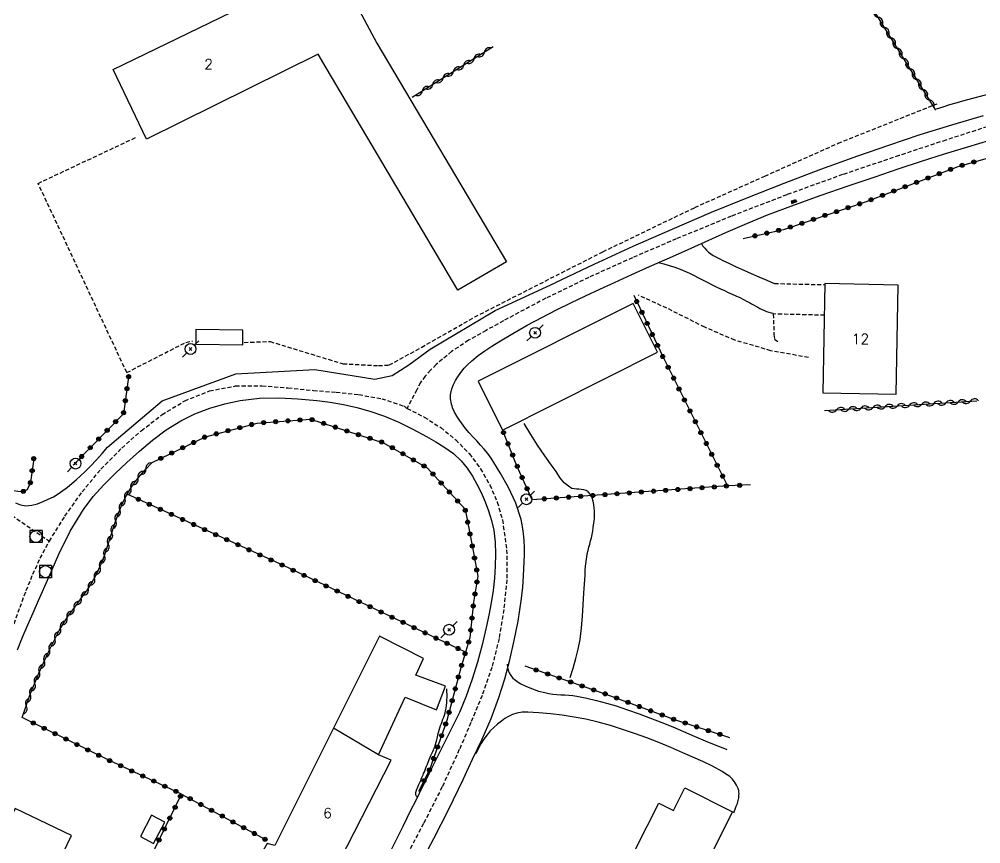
# Model space of a CAD drawing. Header units: millimetres. Extents: x 182998 to 184000, y 151998 to 153001.
# Drawn here: x 183243.9 to 183362.4, y 152358.1 to 152459.7 of the extents above; entities that cross this region are included whole.
import ezdxf
from ezdxf.enums import TextEntityAlignment as Align

# ---------------------------------------------------------------- set-up
doc = ezdxf.new("R2010")
doc.units = ezdxf.units.MM
doc.linetypes.add('DASHED', pattern=[0.75, 0.5, -0.25])
doc.layers.get('0').update_dxf_attribs({"linetype": 'CONTINUOUS'})
for name, color, linetype in [('W0001', 6, 'DASHED'), ('W0008', 7, 'CONTINUOUS'), ('W0017', 7, 'CONTINUOUS'), ('W0101', 7, 'CONTINUOUS'), ('W0104', 1, 'CONTINUOUS'), ('W0112', 1, 'DASHED'), ('W0211', 2, 'CONTINUOUS'), ('W0300', 7, 'CONTINUOUS'), ('W0310', 3, 'CONTINUOUS'), ('W0322', 7, 'CONTINUOUS'), ('W0323', 7, 'CONTINUOUS'), ('W0401', 7, 'CONTINUOUS'), ('W0420', 7, 'CONTINUOUS'), ('W0473', 7, 'CONTINUOUS'), ('W0991', 7, 'CONTINUOUS')]:
    doc.layers.add(name, color=color, linetype=linetype)
doc.styles.get("Standard").update_dxf_attribs({"font": 'romans.shx', "width": 0.85})

# ---------------------------------------------------------------- blocks, each defined once
blk = doc.blocks.new('T420')
for p, q in [((0.75, 0.75), (-0.75, 0.75)), ((-0.75, 0.75), (-0.75, -0.75)), ((0.75, 0.75), (0.75, -0.75)), ((0.75, -0.75), (-0.75, -0.75))]:
    blk.add_line(p, q)
blk.add_ellipse((0, 0), major_axis=(-0.53, 0.53), ratio=1, start_param=3.926991, end_param=10.210176)
blk = doc.blocks.new('T473')
for p, q in [((-0.166667, 0.166667), (0.166667, -0.166667)), ((-0.166667, -0.166667), (0.166667, 0.166667)), ((0.500001, 0.500001), (1.000002, 1.000002)), ((-1.000002, -1.000002), (-0.500001, -0.500001))]:
    blk.add_line(p, q)
blk.add_ellipse((0, 0), major_axis=(0.471405, 0.471405), ratio=1, start_param=5.4977871438, end_param=11.780972451)
blk = doc.blocks.new('T401')
for p, q in [((-0.3, 0.3), (0, 0.3)), ((-0.3, -0.25), (-0.3, 0.3)), ((-0.3, 0.15), (0, 0.15)), ((-0.3, 0), (0, 0)), ((0, 0.3), (0, -0.25)), ((-0.3, -0.15), (0, -0.15)), ((-0.3, -0.25), (-0.3, -0.3)), ((-0.3, -0.3), (0, -0.3)), ((0, -0.3), (0, -0.25))]:
    blk.add_line(p, q)
blk = doc.blocks.new('t310o')
at = {"color": 0, "linetype": 'Continuous'}
for centre, start, end in [((-0.5, 0.38), 216.8699, 323.1304), ((0.5, -0.37), 36.8699, 143.1303)]:
    blk.add_arc(centre, 0.625, start, end, dxfattribs=at)
blk = doc.blocks.new('t323o')
at = {"color": 0, "linetype": 'Continuous'}
for radius in [0.25, 0.15]:
    blk.add_circle((0, 0), radius, dxfattribs=at)
blk = doc.blocks.new('t322o')
at = {"color": 0, "linetype": 'Continuous'}
for radius in [0.25, 0.15]:
    blk.add_circle((0, 0), radius, dxfattribs=at)

msp = doc.modelspace()

# ---------------------------------------------------------------- linework, layer by layer
at = {"layer": 'W0001'}
for points in [[(183363.89, 152446.71), (183358.07, 152444.83), (183352.29, 152442.92), (183345.34, 152440.58), (183338.45, 152438.08), (183331.62, 152435.44), (183324.84, 152432.65), (183319.43, 152430.32), (183314.06, 152427.89), (183308.75, 152425.32), (183303.55, 152422.55), (183301.4, 152421.36), (183299.24, 152420.14), (183297.16, 152418.77), (183295.26, 152417.15), (183294.57, 152416.46), (183293.91, 152415.73), (183293.32, 152414.93), (183292.86, 152414.04), (183291.67, 152411.75)], [(183247.59, 152395.38), (183249.51, 152398.47), (183251.62, 152401.44), (183253.95, 152404.26), (183256.52, 152406.86), (183258.92, 152408.99), (183261.48, 152410.98), (183264.28, 152412.68), (183267.33, 152413.91), (183270.53, 152414.51), (183273.79, 152414.54), (183276.99, 152414.27), (183280.12, 152413.96), (183282.92, 152413.74), (183285.74, 152413.45), (183288.54, 152412.94), (183291.26, 152412.04), (183291.31, 152412.01), (183291.37, 152411.98), (183291.42, 152411.94), (183291.46, 152411.9), (183291.51, 152411.85), (183291.56, 152411.81), (183291.61, 152411.78), (183291.67, 152411.75)], [(183291.67, 152411.75), (183293.79, 152410.67), (183295.81, 152409.38), (183297.67, 152407.88), (183299.34, 152406.15), (183300.72, 152404.31), (183301.87, 152402.32), (183302.78, 152400.2), (183303.42, 152397.99), (183303.94, 152394.32), (183303.95, 152390.62), (183303.59, 152386.96), (183303, 152383.36), (183302.12, 152379.81), (183300.92, 152376.36), (183299.53, 152373), (183298.1, 152369.67), (183295.99, 152365.07), (183293.69, 152360.55), (183291.32, 152356.08)], [(183241.09, 152399.83), (183246.63, 152396.03), (183247.59, 152395.38)], [(183230.69, 152357.91), (183233.29, 152363.19), (183235.87, 152368.48), (183238.4, 152373.8), (183240.86, 152379.14), (183241.71, 152381.14), (183242.49, 152383.16), (183243.23, 152385.2), (183243.97, 152387.24), (183244.73, 152389.28), (183245.55, 152391.29), (183246.46, 152393.27), (183247.49, 152395.2), (183247.52, 152395.24), (183247.54, 152395.29), (183247.57, 152395.33), (183247.59, 152395.38)]]:
    msp.add_lwpolyline(points, dxfattribs=at)
at = {"layer": 'W0008'}
for points in [[(183362.66, 152447.81), (183358.75, 152446.67), (183354.87, 152445.46), (183351, 152444.17), (183347.16, 152442.84), (183342.62, 152441.2), (183338.11, 152439.49), (183333.62, 152437.72), (183329.16, 152435.89), (183324.3, 152433.82), (183319.48, 152431.69), (183314.68, 152429.49), (183309.92, 152427.23)], [(183293.09, 152355.12), (183294.96, 152358.72), (183296.8, 152362.34), (183298.58, 152365.99), (183299.75, 152368.48), (183300.91, 152370.97), (183302.01, 152373.51), (183302.97, 152376.09), (183303.7, 152378.41), (183304.33, 152380.76), (183304.87, 152383.13), (183305.34, 152385.52), (183305.58, 152386.9), (183305.78, 152388.29), (183305.94, 152389.69), (183306.02, 152391.09), (183306.06, 152391.96), (183306.09, 152392.83), (183306.12, 152393.7), (183306.12, 152394.57), (183306.09, 152395.44), (183306.02, 152396.31), (183305.89, 152397.18), (183305.71, 152398.04), (183305.05, 152400.06), (183304.17, 152401.98), (183303.14, 152403.82), (183302.02, 152405.6), (183301.62, 152406.17), (183301.18, 152406.71), (183300.72, 152407.23), (183300.25, 152407.73), (183299.78, 152408.24), (183299.31, 152408.75), (183298.86, 152409.28), (183298.44, 152409.83), (183298.11, 152410.3), (183297.79, 152410.79), (183297.51, 152411.3), (183297.28, 152411.83), (183297.22, 152412.05), (183297.15, 152412.27), (183297.1, 152412.49), (183297.06, 152412.71), (183297.03, 152412.94), (183297.02, 152413.17), (183297.03, 152413.4), (183297.05, 152413.62), (183297.17, 152414.17), (183297.38, 152414.69), (183297.63, 152415.18), (183297.92, 152415.65), (183298.29, 152416.19), (183298.72, 152416.7), (183299.17, 152417.17), (183299.65, 152417.62), (183300.44, 152418.27), (183301.26, 152418.85), (183302.11, 152419.4), (183302.97, 152419.94), (183304.71, 152420.99), (183306.48, 152421.99), (183308.27, 152422.95), (183310.08, 152423.89), (183311.85, 152424.77), (183313.64, 152425.62), (183315.43, 152426.46), (183317.23, 152427.28), (183319.38, 152428.27), (183321.54, 152429.24), (183323.7, 152430.2), (183325.87, 152431.15), (183328.41, 152432.29), (183330.96, 152433.43), (183333.52, 152434.54), (183336.1, 152435.6), (183339.39, 152436.85), (183342.71, 152438.04), (183346.04, 152439.18), (183349.37, 152440.31), (183352.2, 152441.27), (183355.05, 152442.22), (183357.9, 152443.13), (183360.76, 152444), (183363.5, 152444.8)], [(183254.75, 152406.96), (183261.47, 152412.66), (183270.57, 152416.01), (183280.31, 152416.55), (183287.68, 152415.36), (183289.84, 152415.8), (183291.9, 152417.1), (183294.5, 152419.04), (183302.51, 152423.81), (183309.92, 152427.23)], [(183243.67, 152381.99), (183244.29, 152383.52), (183244.93, 152385.04), (183245.58, 152386.56), (183246.25, 152388.07), (183247.51, 152390.92), (183248.77, 152393.79), (183250.15, 152396.62), (183251.78, 152399.3), (183252.97, 152400.88), (183254.29, 152402.34), (183255.69, 152403.73), (183257.12, 152405.07), (183258.68, 152406.48), (183260.28, 152407.85), (183261.97, 152409.12), (183263.78, 152410.23), (183265.53, 152411.08), (183267.35, 152411.78), (183269.22, 152412.33), (183271.12, 152412.73), (183273.48, 152412.99), (183275.85, 152413.04), (183278.2, 152412.93), (183280.55, 152412.73), (183282.2, 152412.52), (183283.84, 152412.24), (183285.47, 152411.87), (183287.07, 152411.41), (183288.89, 152410.77), (183290.66, 152410.03), (183292.39, 152409.19), (183294.07, 152408.28), (183295.2, 152407.63), (183296.31, 152406.94), (183297.37, 152406.17), (183298.34, 152405.28), (183299.08, 152404.38), (183299.72, 152403.41), (183300.28, 152402.39), (183300.79, 152401.36), (183301.28, 152400.24), (183301.72, 152399.1), (183302.08, 152397.93), (183302.34, 152396.73), (183302.52, 152395.25), (183302.57, 152393.76), (183302.54, 152392.28), (183302.44, 152390.81), (183302.28, 152389.28), (183302.04, 152387.76), (183301.75, 152386.25), (183301.42, 152384.75), (183300.91, 152382.61), (183300.34, 152380.47), (183299.7, 152378.36), (183298.97, 152376.28), (183298.12, 152374.25), (183297.16, 152372.27), (183296.16, 152370.31), (183295.18, 152368.35), (183294.68, 152367.33), (183294.18, 152366.31), (183293.67, 152365.29), (183293.16, 152364.27), (183292.65, 152363.25), (183292.14, 152362.23), (183291.64, 152361.22), (183291.13, 152360.2), (183290.19, 152358.31), (183289.26, 152356.42)], [(183243.4, 152400.09), (183244.03, 152399.86), (183244.7, 152399.75), (183245.43, 152399.8), (183246.14, 152399.99), (183246.82, 152400.25), (183247.46, 152400.54), (183248.09, 152400.86), (183248.68, 152401.23), (183249.25, 152401.63), (183249.81, 152402.04), (183250.36, 152402.48), (183250.9, 152402.94), (183251.43, 152403.42), (183251.94, 152403.91), (183252.67, 152404.64), (183253.39, 152405.4), (183254.08, 152406.17), (183254.75, 152406.96)]]:
    msp.add_lwpolyline(points, dxfattribs=at)
at = {"layer": 'W0017'}
for points in [[(183327.96, 152432.06), (183328.13, 152431.77), (183328.34, 152431.5), (183328.56, 152431.25), (183328.81, 152431.02), (183329.4, 152430.61), (183330.03, 152430.26), (183330.68, 152429.96), (183331.31, 152429.65), (183332.23, 152429.21), (183333.16, 152428.79), (183334.09, 152428.38), (183335.03, 152427.97), (183335.5, 152427.76), (183335.98, 152427.55), (183336.46, 152427.35), (183336.95, 152427.15)], [(183322.6, 152429.74), (183323.29, 152429.57), (183323.97, 152429.38), (183324.65, 152429.16), (183325.31, 152428.92), (183325.9, 152428.68), (183326.47, 152428.42), (183327.04, 152428.14), (183327.6, 152427.85), (183328.16, 152427.56), (183328.72, 152427.27), (183329.28, 152426.98), (183329.85, 152426.71), (183330.31, 152426.48), (183330.78, 152426.27), (183331.25, 152426.05), (183331.72, 152425.83), (183332.19, 152425.62), (183332.66, 152425.4), (183333.12, 152425.17), (183333.59, 152424.94), (183333.85, 152424.8), (183334.11, 152424.66), (183334.37, 152424.51), (183334.63, 152424.35), (183334.89, 152424.21), (183335.15, 152424.06), (183335.42, 152423.93), (183335.7, 152423.81), (183335.97, 152423.71), (183336.24, 152423.62), (183336.52, 152423.55), (183336.8, 152423.49)], [(183304.01, 152380.23), (183304.04, 152379.86), (183304.12, 152379.49), (183304.26, 152379.13), (183304.45, 152378.8), (183304.7, 152378.49), (183305.01, 152378.23), (183305.34, 152378.01), (183305.68, 152377.8), (183306.39, 152377.44), (183307.12, 152377.15), (183307.87, 152376.9), (183308.63, 152376.7), (183309.12, 152376.6), (183309.62, 152376.53), (183310.12, 152376.48), (183310.62, 152376.45), (183311.11, 152376.41), (183311.61, 152376.38), (183312.11, 152376.33), (183312.6, 152376.25), (183313.82, 152376.01), (183315.03, 152375.73), (183316.23, 152375.41), (183317.42, 152375.07), (183318.85, 152374.6), (183320.26, 152374.1), (183321.66, 152373.56), (183323.05, 152373.01), (183324.4, 152372.47), (183325.73, 152371.9), (183327.06, 152371.32), (183328.4, 152370.75), (183329.49, 152370.32), (183330.59, 152369.9), (183331.08, 152369.7)], [(183292.94, 152363.84), (183292.88, 152363.88), (183292.83, 152363.92), (183292.79, 152363.98), (183292.76, 152364.04), (183292.74, 152364.1), (183292.73, 152364.17), (183292.73, 152364.24), (183292.74, 152364.31), (183292.75, 152364.37), (183292.76, 152364.44), (183292.77, 152364.5), (183292.79, 152364.56), (183292.85, 152364.78), (183292.94, 152364.98), (183293.04, 152365.18), (183293.13, 152365.38), (183293.2, 152365.55), (183293.27, 152365.72), (183293.35, 152365.88), (183293.42, 152366.05), (183293.49, 152366.22), (183293.57, 152366.39), (183293.64, 152366.55), (183293.71, 152366.72), (183293.8, 152366.95), (183293.89, 152367.18), (183293.99, 152367.41), (183294.08, 152367.64), (183294.17, 152367.88), (183294.26, 152368.11), (183294.35, 152368.34), (183294.44, 152368.57), (183294.52, 152368.75), (183294.6, 152368.93), (183294.69, 152369.11), (183294.77, 152369.28), (183294.85, 152369.46), (183294.93, 152369.64), (183295.01, 152369.83), (183295.08, 152370.01), (183295.17, 152370.3), (183295.26, 152370.6), (183295.33, 152370.9), (183295.4, 152371.19), (183295.47, 152371.49), (183295.55, 152371.79), (183295.62, 152372.09), (183295.71, 152372.38), (183295.79, 152372.64), (183295.89, 152372.9), (183295.99, 152373.15), (183296.09, 152373.41), (183296.19, 152373.67), (183296.28, 152373.93), (183296.36, 152374.19), (183296.42, 152374.46), (183296.48, 152374.8), (183296.52, 152375.13), (183296.56, 152375.47), (183296.58, 152375.81), (183296.59, 152376.15), (183296.59, 152376.49), (183296.57, 152376.83), (183296.55, 152377.17)], [(183331.92, 152361.88), (183332.17, 152362.56), (183332.24, 152362.72), (183332.31, 152362.88), (183332.37, 152363.05), (183332.42, 152363.22), (183332.46, 152363.39), (183332.5, 152363.56), (183332.53, 152363.73), (183332.55, 152363.9), (183332.57, 152364.07), (183332.58, 152364.25), (183332.57, 152364.42), (183332.55, 152364.59), (183332.51, 152364.78), (183332.44, 152364.95), (183332.35, 152365.12), (183332.26, 152365.28), (183332.15, 152365.49), (183332.02, 152365.7), (183331.87, 152365.91), (183331.71, 152366.09), (183331.43, 152366.35), (183331.12, 152366.58), (183330.8, 152366.79), (183330.48, 152366.99), (183329.3, 152367.63), (183328.1, 152368.21), (183326.88, 152368.75), (183325.66, 152369.28), (183324.19, 152369.92), (183322.71, 152370.54), (183321.22, 152371.13), (183319.71, 152371.67), (183318.22, 152372.17), (183316.72, 152372.63), (183315.21, 152373.05), (183313.68, 152373.41), (183312.25, 152373.68), (183310.8, 152373.91), (183309.35, 152374.08), (183307.89, 152374.2), (183307.22, 152374.25), (183306.55, 152374.29), (183305.86, 152374.28), (183305.18, 152374.17), (183304.67, 152374), (183304.18, 152373.77), (183303.73, 152373.5), (183303.29, 152373.2), (183302.8, 152372.82), (183302.35, 152372.42), (183301.92, 152371.98), (183301.52, 152371.51), (183301.12, 152370.96), (183300.75, 152370.39), (183300.42, 152369.79), (183300.13, 152369.17)]]:
    msp.add_lwpolyline(points, dxfattribs=at)
at = {"layer": 'W0101'}
for points in [[(183297.94, 152426.31), (183281.68, 152453.73), (183280.73, 152455.44), (183259.57, 152444.94), (183255.46, 152453.55), (183276.65, 152463.86), (183277.17, 152463.05), (183282.96, 152466.1), (183287.94, 152456.76), (183303.94, 152429.81)], [(183343.16, 152427.13), (183342.9, 152413.68), (183351.93, 152413.5), (183352.19, 152426.95), (183343.16, 152427.13)], [(183324.51, 152362.17), (183325.91, 152364.95), (183331.78, 152361.99), (183323.28, 152345.09), (183314.88, 152349.31), (183317.65, 152354.83), (183318.35, 152354.48), (183322.68, 152363.08), (183324.51, 152362.17)], [(183243.36, 152362.4), (183239.02, 152353.38), (183245.96, 152350.04), (183250.3, 152359.07), (183243.36, 152362.4)]]:
    msp.add_lwpolyline(points, close=True, dxfattribs=at)
for points in [[(183282.6, 152372.3), (183275.36, 152357.85), (183274.42, 152358.09), (183272.86, 152355.33), (183280.92, 152351.4)], [(183288.15, 152369.04), (183282.6, 152372.3)], [(183280.92, 152351.4), (183282.44, 152354.17), (183289.71, 152368.38), (183288.15, 152369.04)]]:
    msp.add_lwpolyline(points, dxfattribs=at)
at = {"layer": 'W0104'}
for points in [[(183319.52, 152424.68), (183300.42, 152415.1), (183303.43, 152409.08), (183322.54, 152418.66), (183319.52, 152424.68)], [(183265.62, 152419.67), (183271.41, 152419.6), (183271.44, 152421.41), (183265.65, 152421.49), (183265.62, 152419.67)], [(183260.18, 152361.59), (183258.81, 152358.96), (183260.44, 152358.11), (183261.81, 152360.74), (183260.18, 152361.59)]]:
    msp.add_lwpolyline(points, close=True, dxfattribs=at)
msp.add_lwpolyline([(183288.15, 152369.04), (183291.44, 152376.15), (183295.31, 152374.59), (183296.42, 152377.51), (183292.73, 152378.86), (183293.68, 152380.91), (183288.29, 152383.67), (183282.6, 152372.3)], dxfattribs=at)
at = {"layer": 'W0112'}
for points in [[(183271.6, 152419.89), (183274.78, 152419.99), (183283.78, 152417.25), (183288.15, 152417.02), (183289.47, 152417.1), (183293.47, 152419.28), (183300, 152423.02), (183315.81, 152431.07), (183327.13, 152436.52), (183335.76, 152440.39), (183344.79, 152444.44), (183356.97, 152449.31)], [(183257.12, 152416.17), (183246.2, 152439.49), (183258.33, 152445.2)], [(183336.95, 152427.15), (183343.21, 152427)], [(183341.13, 152418.02), (183336.5, 152418.86), (183332.05, 152420.15), (183328.34, 152421.76), (183323.68, 152424.1), (183320.18, 152425.7)], [(183343.12, 152423.23), (183336.8, 152423.39), (183336.88, 152420.86), (183336.96, 152420.3), (183337.49, 152419.91)], [(183257.12, 152416.17), (183264.41, 152419.89), (183265.23, 152420.04)]]:
    msp.add_lwpolyline(points, dxfattribs=at)
at = {"layer": 'W0211'}
msp.add_lwpolyline([(183311.76, 152378.58), (183312.14, 152379.73), (183312.47, 152380.89), (183312.75, 152382.07), (183312.98, 152383.26), (183313.17, 152384.68), (183313.29, 152386.11), (183313.37, 152387.54), (183313.47, 152388.96), (183313.51, 152389.52), (183313.54, 152390.08), (183313.57, 152390.64), (183313.6, 152391.2), (183313.63, 152391.75), (183313.67, 152392.31), (183313.73, 152392.87), (183313.8, 152393.43), (183313.87, 152393.83), (183313.97, 152394.22), (183314.07, 152394.62), (183314.18, 152395.01), (183314.29, 152395.4), (183314.39, 152395.79), (183314.48, 152396.19), (183314.55, 152396.59), (183314.6, 152397), (183314.66, 152397.41), (183314.71, 152397.82), (183314.75, 152398.23), (183314.77, 152398.65), (183314.77, 152399.07), (183314.74, 152399.48), (183314.68, 152399.9), (183314.6, 152400.3), (183314.48, 152400.71), (183314.29, 152401.11), (183313.99, 152401.44), (183313.73, 152401.61), (183313.44, 152401.7), (183313.14, 152401.75), (183312.85, 152401.78), (183312.56, 152401.8), (183312.27, 152401.82), (183311.98, 152401.89), (183311.71, 152402.02), (183311.04, 152402.57), (183310.5, 152403.24), (183310.03, 152403.95), (183309.56, 152404.64), (183308.64, 152405.91), (183307.76, 152407.21), (183306.9, 152408.53), (183306.09, 152409.87)], dxfattribs=at)
at = {"layer": 'W0300'}
msp.add_lwpolyline([(183398.9, 152453.63), (183395.24, 152453.56), (183391.58, 152453.46), (183387.92, 152453.32), (183384.27, 152453.16), (183381.02, 152453.02), (183377.76, 152452.89), (183374.5, 152452.67), (183371.26, 152452.29), (183368.45, 152451.78), (183365.66, 152451.12), (183362.89, 152450.38), (183360.13, 152449.63), (183359.31, 152449.4), (183358.49, 152449.16), (183357.68, 152448.9), (183356.87, 152448.63)], dxfattribs=at)
at = {"layer": 'W0310'}
for points in [[(183356.84, 152448.5), (183345.23, 152467.21), (183342.3, 152471.59)], [(183302.26, 152456.33), (183292.28, 152450.1)], [(183343.11, 152411.47), (183361.89, 152412.68)], [(183244.25, 152373.62), (183245.2, 152376.38), (183246.28, 152379.09), (183247.48, 152381.75), (183248.81, 152384.35), (183249.32, 152385.24), (183249.88, 152386.09), (183250.48, 152386.92), (183251.08, 152387.74), (183251.69, 152388.56), (183252.28, 152389.39), (183252.83, 152390.25), (183253.33, 152391.14), (183253.9, 152392.36), (183254.38, 152393.62), (183254.81, 152394.89), (183255.2, 152396.17), (183255.6, 152397.45), (183256.05, 152398.72), (183256.56, 152399.97), (183257.18, 152401.17), (183257.83, 152402.23), (183258.57, 152403.24), (183259.38, 152404.18), (183260.25, 152405.07)]]:
    msp.add_lwpolyline(points, dxfattribs=at)
at = {"layer": 'W0322'}
for points in [[(183333.08, 152432.68), (183338.21, 152433.86), (183348.29, 152437.26), (183359.58, 152441.58), (183370.08, 152444.58)], [(183260.25, 152405.07), (183266.83, 152408.25), (183273.18, 152409.94), (183279.76, 152410.41), (183288.78, 152407.52), (183294.15, 152404.41), (183298.81, 152399.33), (183299.81, 152394.2), (183300.39, 152391.07), (183299.87, 152387.86), (183299.42, 152383.44), (183298.29, 152379.75), (183296.58, 152373.28), (183294.42, 152367.17), (183293.08, 152364.49)], [(183307.08, 152400.49), (183305.21, 152404.68), (183303.55, 152408.78)], [(183306.16, 152379.99), (183316.18, 152376.51), (183324.61, 152373.38), (183331.38, 152371.17)]]:
    msp.add_lwpolyline(points, dxfattribs=at)
at = {"layer": 'W0323'}
for points in [[(183319.6, 152425.7), (183323.21, 152418.07), (183331.16, 152402.18), (183307.08, 152400.49)], [(183257.39, 152415.91), (183256.73, 152411.09), (183250.52, 152404.75)], [(183245.7, 152405.83), (183245.28, 152402.65), (183244.86, 152401.7), (183244.52, 152401.54), (183244.12, 152401.46), (183243.7, 152401.49), (183243.15, 152401.59), (183242.65, 152401.75), (183242.2, 152401.96), (183241.96, 152402.28), (183241.65, 152402.43)], [(183298.88, 152381.69), (183276.44, 152392.36), (183257.18, 152401.17)], [(183333.98, 152402.34), (183331.16, 152402.18)], [(183263.89, 152364.19), (183254.83, 152368.41), (183244.25, 152373.62)], [(183250.55, 152336.98), (183263.89, 152364.19), (183274.31, 152358.54)]]:
    msp.add_lwpolyline(points, dxfattribs=at)

# ---------------------------------------------------------------- block references
at = {"layer": 'W0310'}
for p, rotation in [((183349.73, 152459.97), 121.812341814466), ((183350.52, 152458.7), 121.812341814466), ((183351.31, 152457.42), 121.812341814466), ((183352.1, 152456.15), 121.812341814466), ((183301.19, 152455.66), 211.9583069341421), ((183352.89, 152454.87), 121.812341814466), ((183298.65, 152454.07), 211.9583069341421), ((183299.92, 152454.86), 211.9583069341421), ((183353.68, 152453.6), 121.812341814466), ((183297.37, 152453.28), 211.9583069341421), ((183354.47, 152452.32), 121.812341814466), ((183294.83, 152451.69), 211.9583069341421), ((183296.1, 152452.48), 211.9583069341421), ((183293.55, 152450.89), 211.9583069341421), ((183355.26, 152451.05), 121.812341814466), ((183356.05, 152449.77), 121.812341814466), ((183344.6, 152411.56), 3.689180838005267), ((183346.1, 152411.66), 3.689180838005267), ((183347.6, 152411.76), 3.689180838005267), ((183349.09, 152411.85), 3.689180838005267), ((183350.59, 152411.95), 3.689180838005267), ((183352.09, 152412.05), 3.689180838005267), ((183353.58, 152412.14), 3.689180838005267), ((183355.08, 152412.24), 3.689180838005267), ((183356.58, 152412.34), 3.689180838005267), ((183358.07, 152412.43), 3.689180838005267), ((183359.57, 152412.53), 3.689180838005267), ((183361.07, 152412.63), 3.689180838005267), ((183259.49, 152404.3), 45.1648367836403), ((183258.51, 152403.16), 53.8452637707211), ((183257.65, 152401.93), 58.18547825961993), ((183256.9, 152400.63), 62.93716962172342), ((183256.27, 152399.27), 67.5327068899244), ((183255.75, 152397.87), 70.75395280698164), ((183255.28, 152396.44), 72.59004225455456), ((183254.84, 152395.01), 72.88986380598878), ((183254.37, 152393.58), 69.00753196564554), ((183253.82, 152392.19), 64.97702449183986), ((183253.16, 152390.84), 60.71674873663864), ((183252.39, 152389.56), 57.24012425116798), ((183251.52, 152388.33), 53.47471588030979), ((183250.63, 152387.13), 53.34640489831899), ((183249.76, 152385.9), 56.60496054961344), ((183248.97, 152384.63), 59.83409172428998), ((183248.27, 152383.3), 63.00799074776823), ((183247.59, 152381.97), 63.00799074776823), ((183246.96, 152380.6), 65.6860329149568), ((183246.35, 152379.24), 65.6860329149568), ((183245.79, 152377.85), 68.36407452933487), ((183245.23, 152376.45), 68.36407452933487), ((183244.74, 152375.03), 71.04211559157487)]:
    msp.add_blockref('t310o', p, dxfattribs=dict(at, rotation=rotation))
at = {"layer": 'W0322'}
for p, rotation in [((183358.65, 152441.22), 20.92402810382657), ((183360.07, 152441.72), 15.94834851053865), ((183361.51, 152442.13), 15.94834851053865), ((183355.85, 152440.15), 20.92402810382657), ((183357.25, 152440.69), 20.92402810382657), ((183353.05, 152439.08), 20.92402810382657), ((183354.45, 152439.62), 20.92402810382657), ((183350.25, 152438.01), 20.92402810382657), ((183351.65, 152438.54), 20.92402810382657), ((183346.01, 152436.49), 18.61722892193549), ((183347.43, 152436.97), 18.61722892193549), ((183348.85, 152437.47), 20.92402810382657), ((183343.17, 152435.54), 18.61722892193549), ((183344.59, 152436.01), 18.61722892193549), ((183338.9, 152434.1), 18.61722892193549), ((183340.33, 152434.58), 18.61722892193549), ((183341.75, 152435.06), 18.61722892193549), ((183334.54, 152433.02), 12.99757510970537), ((183336, 152433.35), 12.99757510970537), ((183337.46, 152433.69), 12.99757510970537), ((183279.96, 152410.35), 342.2219224750727), ((183271.06, 152409.38), 14.87516007673934), ((183272.51, 152409.76), 14.87516007673934), ((183273.99, 152410), 4.121143909179831), ((183275.48, 152410.1), 4.121143909179831), ((183276.98, 152410.21), 4.121143909179831), ((183278.48, 152410.32), 4.121143909179831), ((183281.39, 152409.89), 342.2219224750727), ((183282.82, 152409.43), 342.2219224750727), ((183266.72, 152408.2), 25.82993719020126), ((183268.16, 152408.61), 14.87516007673934), ((183269.61, 152408.99), 14.87516007673934), ((183284.25, 152408.97), 342.2219224750727), ((183285.67, 152408.51), 342.2219224750727), ((183287.1, 152408.06), 342.2219224750727), ((183303.55, 152408.77), 111.9940786056259), ((183264.02, 152406.89), 25.82993719020126), ((183265.37, 152407.54), 25.82993719020126), ((183288.53, 152407.6), 342.2219224750727), ((183289.85, 152406.9), 329.9565163452337), ((183304.11, 152407.38), 111.9940786056259), ((183261.32, 152405.58), 25.82993719020126), ((183262.67, 152406.24), 25.82993719020126), ((183291.15, 152406.15), 329.9565163452337), ((183304.68, 152405.99), 111.9940786056259), ((183292.45, 152405.4), 329.9565163452337), ((183293.75, 152404.65), 329.9565163452337), ((183305.24, 152404.6), 114.0656703522421), ((183294.85, 152403.65), 312.5268418729993), ((183305.85, 152403.23), 114.0656703522421), ((183295.87, 152402.55), 312.5268418729993), ((183296.88, 152401.44), 312.5268418729993), ((183306.46, 152401.86), 114.0656703522421), ((183297.89, 152400.33), 312.5268418729993), ((183298.84, 152399.19), 281.0300829306429), ((183299.13, 152397.72), 281.0300829306429), ((183299.41, 152396.25), 281.0300829306429), ((183299.7, 152394.78), 281.0300829306429), ((183299.98, 152393.3), 280.4771941275127), ((183300.25, 152391.83), 280.4771941275127), ((183300.27, 152390.35), 260.6930141445223), ((183300.03, 152388.87), 260.6930141445223), ((183299.82, 152387.39), 264.2248289609767), ((183299.67, 152385.89), 264.2248289609767), ((183299.52, 152384.4), 264.2248289609767), ((183299.26, 152382.93), 252.9289852605063), ((183298.82, 152381.5), 252.9289852605063), ((183298.38, 152380.06), 252.9289852605063), ((183297.99, 152378.62), 255.2020804001729), ((183307.57, 152379.5), 340.8939654435736), ((183308.99, 152379.01), 340.8939654435736), ((183310.41, 152378.52), 340.8939654435736), ((183297.6, 152377.17), 255.2020804001729), ((183311.83, 152378.02), 340.8939654435736), ((183313.24, 152377.53), 340.8939654435736), ((183314.66, 152377.04), 340.8939654435736), ((183316.08, 152376.55), 340.8939654435736), ((183317.48, 152376.03), 339.604044895108), ((183297.22, 152375.72), 255.2020804001729), ((183318.89, 152375.51), 339.604044895108), ((183320.3, 152374.99), 339.604044895108), ((183296.84, 152374.27), 255.2020804001729), ((183321.7, 152374.46), 339.604044895108), ((183323.11, 152373.94), 339.604044895108), ((183296.42, 152372.83), 250.5370882633511), ((183324.51, 152373.42), 339.604044895108), ((183325.94, 152372.95), 341.9356130823283), ((183327.36, 152372.48), 341.9356130823283), ((183295.92, 152371.41), 250.5370882633511), ((183328.79, 152372.02), 341.9356130823283), ((183330.22, 152371.55), 341.9356130823283), ((183295.42, 152370), 250.5370882633511), ((183294.92, 152368.58), 250.5370882633511), ((183294.42, 152367.17), 243.4378928935613), ((183293.75, 152365.83), 243.4378928935613)]:
    msp.add_blockref('t322o', p, dxfattribs=dict(at, rotation=rotation))
at = {"layer": 'W0323'}
for p, rotation in [((183319.97, 152424.93), 295.289644030551), ((183320.61, 152423.58), 295.289644030551), ((183321.25, 152422.22), 295.289644030551), ((183321.89, 152420.86), 295.289644030551), ((183322.53, 152419.51), 295.289644030551), ((183323.17, 152418.15), 295.289644030551), ((183323.84, 152416.81), 296.5680037876775), ((183257.35, 152415.67), 262.223817653663), ((183324.51, 152415.47), 296.5680037876775), ((183257.15, 152414.19), 262.223817653663), ((183325.18, 152414.13), 296.5680037876775), ((183325.85, 152412.78), 296.5680037876775), ((183256.95, 152412.7), 262.223817653663), ((183256.74, 152411.22), 262.223817653663), ((183326.52, 152411.44), 296.5680037876775), ((183255.76, 152410.11), 225.6035150386003), ((183327.2, 152410.1), 296.5680037876775), ((183253.67, 152407.97), 225.6035150386003), ((183254.71, 152409.04), 225.6035150386003), ((183327.87, 152408.76), 296.5680037876775), ((183252.62, 152406.89), 225.6035150386003), ((183328.54, 152407.42), 296.5680037876775), ((183251.57, 152405.82), 225.6035150386003), ((183329.21, 152406.08), 296.5680037876775), ((183245.66, 152405.55), 262.4703589534676), ((183329.88, 152404.73), 296.5680037876775), ((183245.47, 152404.07), 262.4703589534676), ((183330.55, 152403.39), 296.5680037876775), ((183245.25, 152402.58), 246.0404411932647), ((183331.02, 152402.17), 184.0040087068408), ((183332.66, 152402.26), 183.2320055716182), ((183244.37, 152401.51), 191.3128013723569), ((183313.06, 152400.91), 184.0040087068408), ((183314.56, 152401.01), 184.0040087068408), ((183316.05, 152401.12), 184.0040087068408), ((183317.55, 152401.22), 184.0040087068408), ((183319.05, 152401.33), 184.0040087068408), ((183320.54, 152401.43), 184.0040087068408), ((183322.04, 152401.54), 184.0040087068408), ((183323.54, 152401.64), 184.0040087068408), ((183325.03, 152401.75), 184.0040087068408), ((183326.53, 152401.85), 184.0040087068408), ((183328.02, 152401.96), 184.0040087068408), ((183329.52, 152402.06), 184.0040087068408), ((183258.54, 152400.55), 155.4117396933731), ((183259.9, 152399.92), 155.4117396933731), ((183308.57, 152400.6), 184.0040087068408), ((183310.07, 152400.7), 184.0040087068408), ((183311.57, 152400.8), 184.0040087068408), ((183261.27, 152399.3), 155.4117396933731), ((183262.63, 152398.68), 155.4117396933731), ((183264, 152398.05), 155.4117396933731), ((183265.36, 152397.43), 155.4117396933731), ((183266.72, 152396.8), 155.4117396933731), ((183268.09, 152396.18), 155.4117396933731), ((183269.45, 152395.56), 155.4117396933731), ((183270.82, 152394.93), 155.4117396933731), ((183272.18, 152394.31), 155.4117396933731), ((183273.54, 152393.68), 155.4117396933731), ((183274.91, 152393.06), 155.4117396933731), ((183276.27, 152392.43), 155.4117396933731), ((183277.63, 152391.79), 154.585323471413), ((183278.98, 152391.15), 154.585323471413), ((183280.34, 152390.51), 154.585323471413), ((183281.69, 152389.86), 154.585323471413), ((183283.05, 152389.22), 154.585323471413), ((183284.4, 152388.57), 154.585323471413), ((183285.76, 152387.93), 154.585323471413), ((183287.11, 152387.29), 154.585323471413), ((183288.47, 152386.64), 154.585323471413), ((183289.82, 152386), 154.585323471413), ((183291.18, 152385.36), 154.585323471413), ((183292.53, 152384.71), 154.585323471413), ((183293.89, 152384.07), 154.585323471413), ((183295.24, 152383.42), 154.585323471413), ((183296.6, 152382.78), 154.585323471413), ((183297.95, 152382.14), 154.585323471413), ((183245.6, 152372.95), 153.7809852478887), ((183246.95, 152372.29), 153.7809852478887), ((183248.29, 152371.63), 153.7809852478887), ((183249.64, 152370.97), 153.7809852478887), ((183250.98, 152370.3), 153.7809852478887), ((183252.33, 152369.64), 153.7809852478887), ((183253.67, 152368.98), 153.7809852478887), ((183255.02, 152368.32), 155.0590471050737), ((183256.38, 152367.69), 155.0590471050737), ((183257.74, 152367.05), 155.0590471050737), ((183259.1, 152366.42), 155.0590471050737), ((183260.46, 152365.79), 155.0590471050737), ((183261.82, 152365.16), 155.0590471050737), ((183263.18, 152364.52), 155.0590471050737), ((183263.75, 152363.92), 63.88290806449522), ((183264.94, 152363.63), 331.5041214055814), ((183266.25, 152362.91), 331.5041214055814), ((183263.09, 152362.57), 63.88290806449522), ((183267.57, 152362.2), 331.5041214055814), ((183262.43, 152361.22), 63.88290806449522), ((183268.89, 152361.48), 331.5041214055814), ((183270.21, 152360.76), 331.5041214055814), ((183261.77, 152359.88), 63.88290806449522), ((183271.53, 152360.05), 331.5041214055814), ((183261.11, 152358.53), 63.88290806449522), ((183272.85, 152359.33), 331.5041214055814), ((183274.16, 152358.62), 331.5041214055814)]:
    msp.add_blockref('t323o', p, dxfattribs=dict(at, rotation=rotation))
at = {"layer": 'W0401', "rotation": 290.1645259255295}
msp.add_blockref('T401', (183339.37, 152437.1), dxfattribs=at)
at = {"layer": 'W0420'}
for p in [(183245.94, 152395.96), (183247.12, 152391.62)]:
    msp.add_blockref('T420', p, dxfattribs=at)
at = {"layer": 'W0473'}
for p in [(183307.44, 152421.07), (183264.99, 152419.07), (183250.81, 152404.94), (183306.37, 152400.54), (183296.84, 152384.46)]:
    msp.add_blockref('T473', p, dxfattribs=at)

# ---------------------------------------------------------------- texts
at = {"layer": 'W0991'}
for s, p in [('2', (183267.2, 152454.18)), ('12', (183347.54, 152420.31)), ('6', (183281.87, 152361.85))]:
    msp.add_text(s, height=1.25, dxfattribs=at).set_placement(p, align=Align.MIDDLE_CENTER)

doc.saveas('drawing.dxf')
